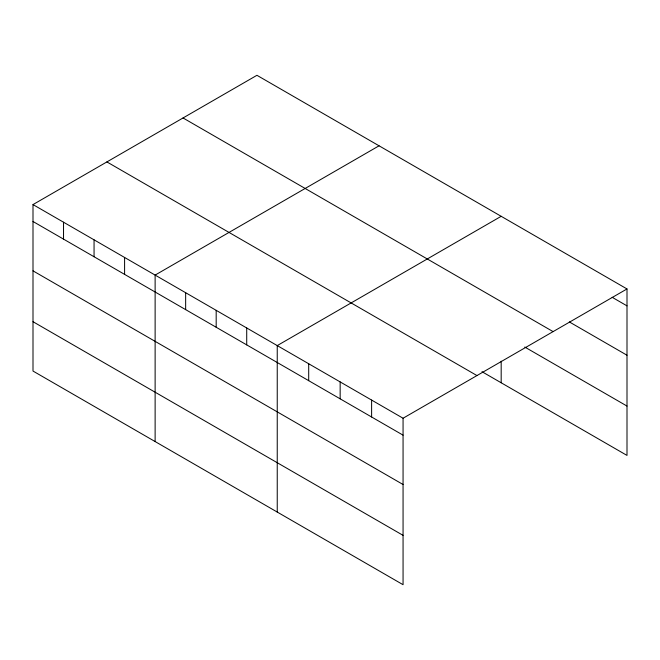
<?xml version="1.0" encoding="UTF-8"?>
<svg xmlns="http://www.w3.org/2000/svg" width="660" height="660" viewBox="0 0 660 660"><rect width="100%" height="100%" fill="white"/><g stroke="black" fill="none" stroke-linecap="round" stroke-linejoin="round"><path stroke-width="0.99" d="M33 204.583L403.062 418.234L403.062 584.702L33 371.052L33 204.583L256.938 75.298L627 288.948L627 455.416L481.99 371.695M379.054 145.802L155.125 275.088L155.125 441.556M501.179 216.307L277.241 345.592L277.241 512.061M403.062 418.234L627 288.948M612.15 297.289L627 305.861M569.332 321.923L627 355.22M183.035 117.958L553.105 331.617M524.766 347.045L627 406.065M106.895 161.914L476.965 375.573M33 221.496L403.062 435.154M33 270.847L403.062 484.506M33 321.7L403.062 535.351M501.179 361.185L501.179 382.775M371.613 400.075L371.613 416.988M340.156 381.917L340.156 398.83M308.698 363.759L308.698 380.671M246.716 327.971L246.716 344.883M216.183 310.34L216.183 327.253M185.65 292.718L185.65 309.631M124.591 257.458L124.591 274.378M94.058 239.836L94.058 256.748M63.533 222.205L63.533 239.126"/></g></svg>
